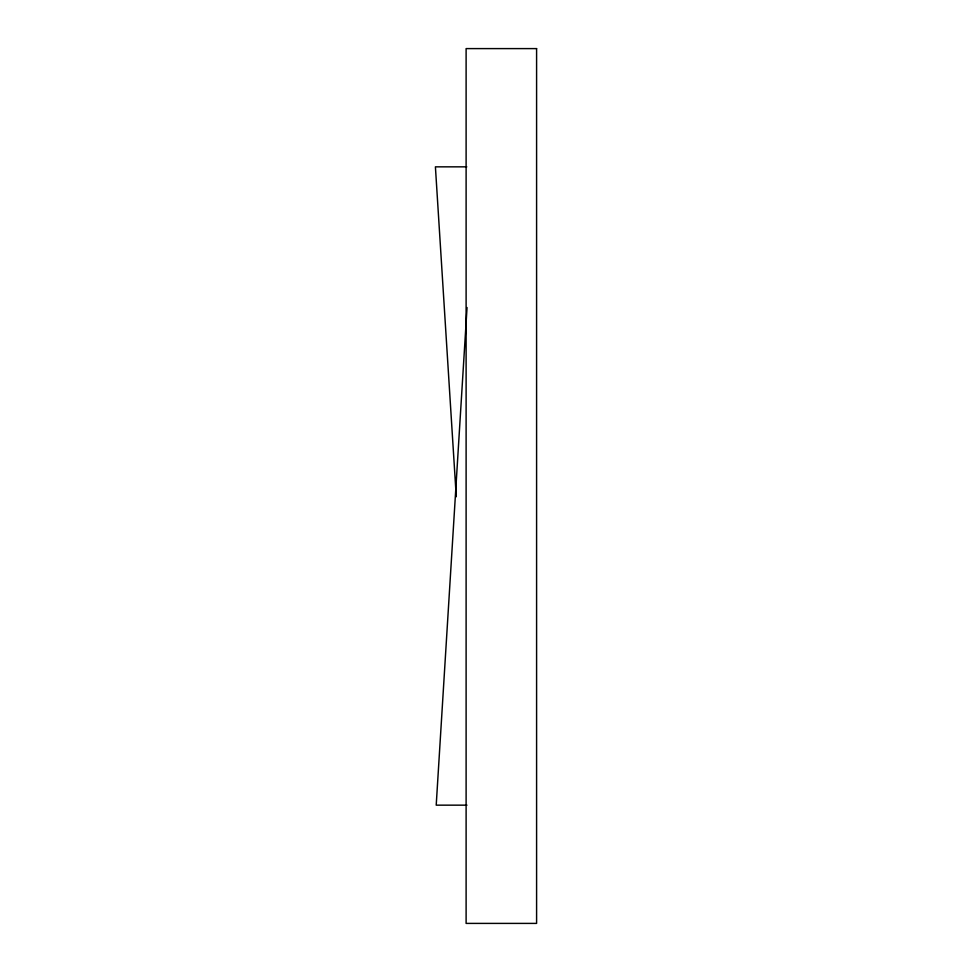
<?xml version="1.0" encoding="UTF-8"?>
<svg xmlns="http://www.w3.org/2000/svg" width="972" height="972" viewBox="0 0 972 972"><rect width="100%" height="100%" fill="white"/><g stroke="black" fill="none" stroke-linecap="round" stroke-linejoin="round"><path stroke-width="1.46" d="M467.046 307.517L436.209 805.156L466.973 805.156M466.791 166.844L435.407 166.844L456.269 496.765M536.593 48.6L466.11 48.6L466.11 923.4L536.593 923.4L536.593 48.6"/></g></svg>
